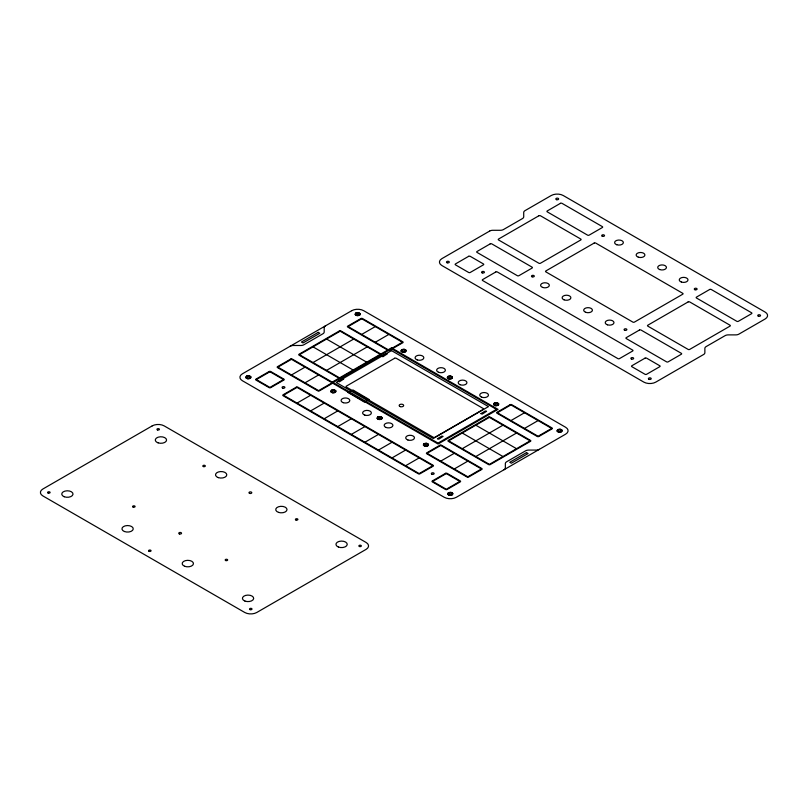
<?xml version="1.0" encoding="UTF-8"?>
<svg xmlns="http://www.w3.org/2000/svg" width="808" height="808" viewBox="0 0 808 808"><rect width="100%" height="100%" fill="white"/><g stroke="black" fill="none" stroke-linecap="round" stroke-linejoin="round"><path stroke-width="1.21" d="M291.476 374.973L305.04 367.135M313.019 362.529L353.722 339.037M361.701 334.421L375.266 326.594M305.04 382.8L318.604 374.973M326.584 370.367L367.286 346.864M375.266 342.259L388.84 334.421M297.061 403.081L310.625 395.243M310.625 410.908L324.19 403.081M324.19 418.746L337.764 410.908M337.764 426.574L351.329 418.746M351.329 434.411L364.893 426.574M364.893 442.239L378.457 434.411M378.457 450.076L392.031 442.239M392.031 457.914L405.596 450.076M405.596 465.741L419.16 457.914M440.714 461.136L454.278 453.298M462.257 448.692L502.96 425.2M510.939 420.584L524.513 412.757M454.278 468.963L467.842 461.136M475.831 456.53L516.524 433.027M524.513 428.422L538.077 420.584M326.584 339.037L367.286 362.529M475.831 425.2L516.524 448.692M313.019 346.864L353.722 370.367M462.257 433.027L502.96 456.53M290.153 346.248A4.515 2.606 0 0 1 293.344 345.481L300.778 345.481A4.515 2.606 0 0 0 303.97 344.723L322.867 333.805A4.515 2.606 0 0 0 324.19 331.967L324.19 327.674A4.515 2.606 0 0 1 325.513 325.826M504.03 469.731A4.515 2.606 0 0 0 505.354 467.893L505.354 463.6A4.515 2.606 0 0 1 506.677 461.752L525.584 450.844A4.515 2.606 0 0 1 528.775 450.076L536.209 450.076A4.515 2.606 0 0 0 539.401 449.309M338.108 381.396L339.461 381.81L343.774 379.002L342.441 378.73L338.118 381.356M381.608 356.288L382.962 356.702L387.264 353.894L385.941 353.611L381.608 356.247M437.471 438.764L438.825 439.178L443.127 436.37L441.804 436.088L437.492 438.694M480.962 413.646L482.315 414.07L486.628 411.262L485.295 410.979L480.972 413.615M348.177 392.557L364.428 402.101L369.236 399.566L353.025 390.011L348.187 392.516M246.531 376.215L245.854 377.669L247.703 378.73L250.217 378.336L250.894 376.881L249.056 375.821L246.531 376.215M355.874 313.09L355.197 314.544L357.035 315.605L359.56 315.211L360.227 313.767L358.388 312.696L355.874 313.09M331.533 390.264L330.856 391.718L332.694 392.779L335.209 392.395L335.886 390.941L334.047 389.88L331.533 390.264M401.758 349.723L401.081 351.167L402.929 352.238L405.444 351.844L406.121 350.389L404.273 349.329L401.758 349.723M377.821 416.989L377.144 418.443L378.982 419.504L381.497 419.12L382.174 417.665L380.336 416.595L377.821 416.989M448.046 376.437L447.369 377.892L449.218 378.962L451.733 378.568L452.409 377.114L450.561 376.053L448.046 376.437M424.099 443.713L423.432 445.168L425.271 446.228L427.786 445.844L428.462 444.39L426.624 443.319L424.099 443.713M448.44 492.789L447.773 494.233L449.612 495.304L452.126 494.91L452.803 493.456L450.965 492.395L448.44 492.789M494.334 403.162L493.658 404.616L495.506 405.687L498.021 405.293L498.698 403.838L496.849 402.778L494.334 403.162M557.783 429.664L557.106 431.119L558.944 432.179L561.469 431.785L562.146 430.331L560.298 429.27L557.783 429.664M152.207 425.887L42.875 489.012A8.464 4.888 0 0 0 42.875 495.92L244.784 612.494A8.464 4.888 0 0 0 256.752 612.494L366.095 549.369A8.464 4.888 0 0 0 366.095 542.461L164.175 425.887A8.464 4.888 0 0 0 152.207 425.887M351.722 310.696L242.39 373.821A8.464 4.888 0 0 0 242.39 380.73L444.299 497.304A8.464 4.888 0 0 0 456.278 497.304L565.61 434.179A8.464 4.888 0 0 0 565.61 427.27L363.701 310.696A8.464 4.888 0 0 0 351.722 310.696M489.668 231.058L441.905 258.631A8.464 4.888 0 0 0 441.905 265.539L643.825 382.113A8.464 4.888 0 0 0 655.793 382.113L703.546 354.54A4.515 2.606 0 0 0 704.869 352.702L704.869 348.41A4.515 2.606 0 0 1 706.192 346.561L725.099 335.653A4.515 2.606 0 0 1 728.291 334.886L735.724 334.886A4.515 2.606 0 0 0 738.916 334.118L765.125 318.988A8.464 4.888 0 0 0 765.125 312.08L563.216 195.506A8.464 4.888 0 0 0 551.248 195.506L525.028 210.636A4.515 2.606 0 0 0 523.715 212.484L523.715 216.776A4.515 2.606 0 0 1 522.392 218.614L503.485 229.533A4.515 2.606 0 0 1 500.293 230.29L492.86 230.29A4.515 2.606 0 0 0 489.668 231.058M318.211 332.351L301.445 342.026L303.04 342.946L319.806 333.27L318.211 332.351M269.125 371.518L255.954 379.124A1.131 0.657 0 0 0 255.954 380.043L269.125 387.638A1.131 0.657 0 0 0 270.72 387.638L283.891 380.043A1.131 0.657 0 0 0 283.891 379.124L270.72 371.518A1.131 0.657 0 0 0 269.125 371.518M290.678 359.075L277.508 366.68A1.131 0.657 0 0 0 277.508 367.6L317.807 390.87A1.131 0.657 0 0 0 319.402 390.87L332.573 383.265A1.131 0.657 0 0 0 332.573 382.346L292.274 359.075A1.131 0.657 0 0 0 290.678 359.075M339.36 330.967L299.051 354.237A1.131 0.657 0 0 0 299.051 355.156L339.36 378.427A1.131 0.657 0 0 0 340.956 378.427L381.255 355.156A1.131 0.657 0 0 0 381.255 354.237L340.956 330.967A1.131 0.657 0 0 0 339.36 330.967M360.903 318.534L347.733 326.129A1.131 0.657 0 0 0 347.733 327.048L388.042 350.319A1.131 0.657 0 0 0 389.638 350.319L402.798 342.723A1.131 0.657 0 0 0 402.798 341.794L362.499 318.534A1.131 0.657 0 0 0 360.903 318.534M468.64 256.328L455.48 263.933A1.131 0.657 0 0 0 455.48 264.852L468.64 272.458A1.131 0.657 0 0 0 470.236 272.458L483.406 264.852A1.131 0.657 0 0 0 483.406 263.933L470.236 256.328A1.131 0.657 0 0 0 468.64 256.328M490.193 243.885L477.023 251.49A1.131 0.657 0 0 0 477.023 252.409L517.322 275.68A1.131 0.657 0 0 0 518.918 275.68L532.088 268.074A1.131 0.657 0 0 0 532.088 267.155L491.789 243.885A1.131 0.657 0 0 0 490.193 243.885M538.875 215.776L498.566 239.047A1.131 0.657 0 0 0 498.566 239.966L538.875 263.236A1.131 0.657 0 0 0 540.471 263.236L580.77 239.966A1.131 0.657 0 0 0 580.77 239.047L540.471 215.776A1.131 0.657 0 0 0 538.875 215.776M560.419 203.343L547.258 210.939A1.131 0.657 0 0 0 547.258 211.858L587.557 235.128A1.131 0.657 0 0 0 589.153 235.128L602.324 227.533A1.131 0.657 0 0 0 602.324 226.604L562.014 203.343A1.131 0.657 0 0 0 560.419 203.343M269.923 371.751L256.358 379.578L269.923 387.416L283.487 379.578L269.923 371.751M291.476 359.308L277.901 367.135L318.604 390.638L332.169 382.8L291.476 359.308M340.158 331.199L299.455 354.702L340.158 378.195L380.861 354.702L340.158 331.199M361.701 318.756L348.137 326.594L388.84 350.086L402.404 342.259L361.701 318.756M296.263 387.184L283.093 394.789A1.131 0.657 0 0 0 283.093 395.708L418.362 473.801A1.131 0.657 0 0 0 419.958 473.801L433.128 466.206A1.131 0.657 0 0 0 433.128 465.277L297.859 387.184A1.131 0.657 0 0 0 296.263 387.184M495.779 271.993L482.608 279.598A1.131 0.657 0 0 0 482.608 280.517L617.888 358.611A1.131 0.657 0 0 0 619.484 358.611L632.644 351.015A1.131 0.657 0 0 0 632.644 350.086L497.375 271.993A1.131 0.657 0 0 0 495.779 271.993M297.061 387.416L283.487 395.243L419.16 473.579L432.734 465.741L297.061 387.416M391.506 347.854L331.492 382.507L438.037 444.016L498.051 409.363L391.506 347.854M391.506 348.773L333.088 382.507L438.037 443.097L496.455 409.363L391.506 348.773M391.506 350.621L336.279 382.507L433.25 438.491L488.476 406.606L391.506 350.621M394.627 358.267L346.339 386.143A1.131 0.657 0 0 0 346.339 387.062L433.33 437.29A1.131 0.657 0 0 0 434.926 437.29L483.204 409.414A1.131 0.657 0 0 0 483.204 408.495L396.223 358.267A1.131 0.657 0 0 0 394.627 358.267M594.143 243.077L545.855 270.953A1.131 0.657 0 0 0 545.855 271.872L632.846 322.099A1.131 0.657 0 0 0 634.442 322.099L682.73 294.223A1.131 0.657 0 0 0 682.73 293.304L595.738 243.077A1.131 0.657 0 0 0 594.143 243.077M439.916 445.238L426.745 452.844A1.131 0.657 0 0 0 426.745 453.763L467.044 477.033A1.131 0.657 0 0 0 468.64 477.033L481.81 469.428A1.131 0.657 0 0 0 481.81 468.509L441.511 445.238A1.131 0.657 0 0 0 439.916 445.238M488.598 417.13L448.288 440.4A1.131 0.657 0 0 0 448.288 441.32L488.598 464.59A1.131 0.657 0 0 0 490.193 464.59L530.492 441.32A1.131 0.657 0 0 0 530.492 440.4L490.193 417.13A1.131 0.657 0 0 0 488.598 417.13M510.141 404.687L496.971 412.292A1.131 0.657 0 0 0 496.971 413.211L537.28 436.482A1.131 0.657 0 0 0 538.875 436.482L552.046 428.876A1.131 0.657 0 0 0 552.046 427.957L511.737 404.687A1.131 0.657 0 0 0 510.141 404.687M639.431 330.048L626.261 337.653A1.131 0.657 0 0 0 626.261 338.572L666.57 361.843A1.131 0.657 0 0 0 668.165 361.843L681.326 354.237A1.131 0.657 0 0 0 681.326 353.318L641.027 330.048A1.131 0.657 0 0 0 639.431 330.048M688.113 301.94L647.814 325.21A1.131 0.657 0 0 0 647.814 326.129L688.113 349.399A1.131 0.657 0 0 0 689.709 349.399L730.008 326.129A1.131 0.657 0 0 0 730.008 325.21L689.709 301.94A1.131 0.657 0 0 0 688.113 301.94M709.656 289.496L696.496 297.102A1.131 0.657 0 0 0 696.496 298.021L736.795 321.291A1.131 0.657 0 0 0 738.391 321.291L751.561 313.686A1.131 0.657 0 0 0 751.561 312.767L711.252 289.496A1.131 0.657 0 0 0 709.656 289.496M440.714 445.471L427.139 453.298L467.842 476.801L481.416 468.963L440.714 445.471M489.396 417.362L448.692 440.865L489.396 464.358L530.099 440.865L489.396 417.362M510.939 404.919L497.375 412.757L538.077 436.249L551.642 428.422L510.939 404.919M445.501 473.347L432.331 480.952A1.131 0.657 0 0 0 432.331 481.871L445.501 489.466A1.131 0.657 0 0 0 447.097 489.466L460.267 481.871A1.131 0.657 0 0 0 460.267 480.952L447.097 473.347A1.131 0.657 0 0 0 445.501 473.347M645.016 358.156L631.846 365.761A1.131 0.657 0 0 0 631.846 366.68L645.016 374.286A1.131 0.657 0 0 0 646.612 374.286L659.783 366.68A1.131 0.657 0 0 0 659.783 365.761L646.612 358.156A1.131 0.657 0 0 0 645.016 358.156M446.299 473.579L432.734 481.406L446.299 489.244L459.863 481.406L446.299 473.579M526.503 452.611L509.747 462.287L511.343 463.206L528.099 453.53L526.503 452.611M133.158 507.111A1.242 0.717 0 0 0 135.088 506.576A1.242 0.717 0 0 0 133.31 505.879A1.242 0.717 0 0 0 133.158 507.111M157.499 429.937A1.242 0.717 0 0 0 159.428 429.391A1.242 0.717 0 0 0 157.651 428.695A1.242 0.717 0 0 0 157.499 429.937M48.167 493.062A1.242 0.717 0 0 0 50.096 492.516A1.242 0.717 0 0 0 48.318 491.82A1.242 0.717 0 0 0 48.167 493.062M225.735 560.56A1.242 0.717 0 0 0 227.664 560.015A1.242 0.717 0 0 0 225.887 559.328A1.242 0.717 0 0 0 225.735 560.56M250.076 609.636A1.242 0.717 0 0 0 252.005 609.091A1.242 0.717 0 0 0 250.227 608.394A1.242 0.717 0 0 0 250.076 609.636M359.489 546.531A1.242 0.717 0 0 0 361.348 545.915A1.242 0.717 0 0 0 359.489 545.289A1.242 0.717 0 0 0 359.489 546.531M203.384 466.57A1.242 0.717 0 0 0 205.323 466.024A1.242 0.717 0 0 0 203.545 465.327A1.242 0.717 0 0 0 203.384 466.57M295.96 520.019A1.242 0.717 0 0 0 297.899 519.473A1.242 0.717 0 0 0 296.122 518.776A1.242 0.717 0 0 0 295.96 520.019M149.116 551.349A1.242 0.717 0 0 0 151.056 550.803A1.242 0.717 0 0 0 149.268 550.107A1.242 0.717 0 0 0 149.116 551.349M64.216 496.738A5.646 3.262 0 0 0 73.003 494.274A5.646 3.262 0 0 0 64.913 491.113A5.646 3.262 0 0 0 64.216 496.738M244.885 601.041A5.646 3.262 0 0 0 253.672 598.577A5.646 3.262 0 0 0 245.582 595.415A5.646 3.262 0 0 0 244.885 601.041M184.658 566.277A5.646 3.262 0 0 0 193.445 563.812A5.646 3.262 0 0 0 185.355 560.651A5.646 3.262 0 0 0 184.658 566.277M124.432 531.513A5.646 3.262 0 0 0 133.229 529.038A5.646 3.262 0 0 0 125.129 525.877A5.646 3.262 0 0 0 124.432 531.513M158.095 442.855A5.646 3.262 0 0 0 166.569 440.037A5.646 3.262 0 0 0 158.095 437.209A5.646 3.262 0 0 0 158.095 442.855M338.421 547.036A5.646 3.262 0 0 0 347.218 544.572A5.646 3.262 0 0 0 339.118 541.41A5.646 3.262 0 0 0 338.421 547.036M278.548 512.393A5.646 3.262 0 0 0 287.012 509.575A5.646 3.262 0 0 0 278.548 506.747A5.646 3.262 0 0 0 278.548 512.393M218.322 477.629A5.646 3.262 0 0 0 226.785 474.801A5.646 3.262 0 0 0 218.322 471.983A5.646 3.262 0 0 0 218.322 477.629M179.437 533.947A1.414 0.818 0 0 0 181.548 533.24A1.414 0.818 0 0 0 179.437 532.543A1.414 0.818 0 0 0 179.437 533.947M249.581 493.375A1.414 0.818 0 0 0 251.783 492.759A1.414 0.818 0 0 0 249.753 491.961A1.414 0.818 0 0 0 249.581 493.375M607.414 324.806A4.373 2.525 0 0 0 613.979 322.614A4.373 2.525 0 0 0 607.414 320.433A4.373 2.525 0 0 0 607.414 324.806M585.608 312.272A4.373 2.525 0 0 0 592.415 310.353A4.373 2.525 0 0 0 586.143 307.909A4.373 2.525 0 0 0 585.608 312.272M564.055 299.829A4.373 2.525 0 0 0 570.872 297.92A4.373 2.525 0 0 0 564.6 295.465A4.373 2.525 0 0 0 564.055 299.829M542.511 287.385A4.373 2.525 0 0 0 549.319 285.476A4.373 2.525 0 0 0 543.047 283.022A4.373 2.525 0 0 0 542.511 287.385M681.437 282.073A4.373 2.525 0 0 0 688.002 279.881A4.373 2.525 0 0 0 681.437 277.7A4.373 2.525 0 0 0 681.437 282.073M659.621 269.529A4.373 2.525 0 0 0 666.438 267.62A4.373 2.525 0 0 0 660.166 265.175A4.373 2.525 0 0 0 659.621 269.529M638.34 257.186A4.373 2.525 0 0 0 644.905 255.005A4.373 2.525 0 0 0 638.34 252.813A4.373 2.525 0 0 0 638.34 257.186M616.797 244.743A4.373 2.525 0 0 0 623.352 242.562A4.373 2.525 0 0 0 616.797 240.37A4.373 2.525 0 0 0 616.797 244.743M407.899 439.996A4.373 2.525 0 0 0 414.464 437.805A4.373 2.525 0 0 0 407.899 435.623A4.373 2.525 0 0 0 407.899 439.996M386.083 427.462A4.373 2.525 0 0 0 392.9 425.543A4.373 2.525 0 0 0 386.628 423.099A4.373 2.525 0 0 0 386.083 427.462M364.802 415.11A4.373 2.525 0 0 0 371.367 412.928A4.373 2.525 0 0 0 364.802 410.737A4.373 2.525 0 0 0 364.802 415.11M343.259 402.677A4.373 2.525 0 0 0 349.814 400.485A4.373 2.525 0 0 0 343.259 398.304A4.373 2.525 0 0 0 343.259 402.677M481.659 397.162A4.373 2.525 0 0 0 488.466 395.253A4.373 2.525 0 0 0 482.194 392.799A4.373 2.525 0 0 0 481.659 397.162M460.106 384.719A4.373 2.525 0 0 0 466.923 382.81A4.373 2.525 0 0 0 460.651 380.366A4.373 2.525 0 0 0 460.106 384.719M438.562 372.286A4.373 2.525 0 0 0 445.37 370.367A4.373 2.525 0 0 0 439.098 367.923A4.373 2.525 0 0 0 438.562 372.286M417.271 359.934A4.373 2.525 0 0 0 423.836 357.752A4.373 2.525 0 0 0 417.271 355.56A4.373 2.525 0 0 0 417.271 359.934M400.273 406.626A2.252 1.303 0 0 0 403.667 405.495A2.252 1.303 0 0 0 400.273 404.374A2.252 1.303 0 0 0 400.273 406.626M624.756 330.29A1.414 0.818 0 0 0 626.877 329.583A1.414 0.818 0 0 0 624.756 328.886A1.414 0.818 0 0 0 624.756 330.29M532.098 276.811A1.414 0.818 0 0 0 534.3 276.195A1.414 0.818 0 0 0 532.27 275.407A1.414 0.818 0 0 0 532.098 276.811M602.324 236.269A1.414 0.818 0 0 0 604.525 235.653A1.414 0.818 0 0 0 602.505 234.855A1.414 0.818 0 0 0 602.324 236.269M694.991 289.749A1.414 0.818 0 0 0 697.102 289.042A1.414 0.818 0 0 0 694.991 288.335A1.414 0.818 0 0 0 694.991 289.749M631.543 359.085A1.414 0.818 0 0 0 633.654 358.388A1.414 0.818 0 0 0 631.543 357.681A1.414 0.818 0 0 0 631.543 359.085M482.214 272.892A1.414 0.818 0 0 0 484.416 272.276A1.414 0.818 0 0 0 482.396 271.488A1.414 0.818 0 0 0 482.214 272.892M447.188 262.792A1.414 0.818 0 0 0 449.309 262.085A1.414 0.818 0 0 0 447.188 261.378A1.414 0.818 0 0 0 447.188 262.792M649.097 379.366A1.414 0.818 0 0 0 651.218 378.659A1.414 0.818 0 0 0 649.097 377.952A1.414 0.818 0 0 0 649.097 379.366M556.52 199.667A1.414 0.818 0 0 0 558.641 198.96A1.414 0.818 0 0 0 556.52 198.253A1.414 0.818 0 0 0 556.52 199.667M758.439 316.241A1.414 0.818 0 0 0 760.55 315.534A1.414 0.818 0 0 0 758.439 314.827A1.414 0.818 0 0 0 758.439 316.241M425.159 445.45A1.414 0.818 0 0 0 427.351 444.834A1.414 0.818 0 0 0 425.331 444.046A1.414 0.818 0 0 0 425.159 445.45M332.664 392.031A1.414 0.818 0 0 0 334.785 391.325A1.414 0.818 0 0 0 332.664 390.628A1.414 0.818 0 0 0 332.664 392.031M402.808 351.46A1.414 0.818 0 0 0 405.01 350.844A1.414 0.818 0 0 0 402.98 350.046A1.414 0.818 0 0 0 402.808 351.46M495.476 404.939A1.414 0.818 0 0 0 497.587 404.232A1.414 0.818 0 0 0 495.476 403.525A1.414 0.818 0 0 0 495.476 404.939M432.028 474.276A1.414 0.818 0 0 0 434.138 473.579A1.414 0.818 0 0 0 432.028 472.872A1.414 0.818 0 0 0 432.028 474.276M282.79 388.123A1.414 0.818 0 0 0 284.901 387.416A1.414 0.818 0 0 0 282.79 386.709A1.414 0.818 0 0 0 282.79 388.123M247.672 377.982A1.414 0.818 0 0 0 249.783 377.275A1.414 0.818 0 0 0 247.672 376.568A1.414 0.818 0 0 0 247.672 377.982M449.5 494.526A1.414 0.818 0 0 0 451.692 493.91A1.414 0.818 0 0 0 449.672 493.112A1.414 0.818 0 0 0 449.5 494.526M356.924 314.827A1.414 0.818 0 0 0 359.116 314.211A1.414 0.818 0 0 0 357.096 313.423A1.414 0.818 0 0 0 356.924 314.827M558.914 431.432A1.414 0.818 0 0 0 561.035 430.725A1.414 0.818 0 0 0 558.914 430.018A1.414 0.818 0 0 0 558.914 431.432M558.358 431.997A2.535 1.464 0 0 0 562.166 430.725A2.535 1.464 0 0 0 558.358 429.452A2.535 1.464 0 0 0 558.358 431.997M449.016 495.122A2.535 1.464 0 0 0 452.823 493.85A2.535 1.464 0 0 0 449.016 492.577A2.535 1.464 0 0 0 449.016 495.122M424.675 446.046A2.535 1.464 0 0 0 428.482 444.774A2.535 1.464 0 0 0 424.675 443.511A2.535 1.464 0 0 0 424.675 446.046M494.91 405.505A2.535 1.464 0 0 0 498.718 404.232A2.535 1.464 0 0 0 494.91 402.96A2.535 1.464 0 0 0 494.91 405.505M402.334 352.056A2.535 1.464 0 0 0 406.141 350.783A2.535 1.464 0 0 0 402.334 349.511A2.535 1.464 0 0 0 402.334 352.056M332.098 392.597A2.535 1.464 0 0 0 335.906 391.325A2.535 1.464 0 0 0 332.098 390.062A2.535 1.464 0 0 0 332.098 392.597M247.107 378.548A2.535 1.464 0 0 0 250.914 377.275A2.535 1.464 0 0 0 247.107 376.003A2.535 1.464 0 0 0 247.107 378.548M356.439 315.423A2.535 1.464 0 0 0 360.247 314.15A2.535 1.464 0 0 0 356.439 312.878A2.535 1.464 0 0 0 356.439 315.423M378.952 418.756A1.414 0.818 0 0 0 381.073 418.049A1.414 0.818 0 0 0 378.952 417.352A1.414 0.818 0 0 0 378.952 418.756M449.096 378.184A1.414 0.818 0 0 0 451.298 377.568A1.414 0.818 0 0 0 449.268 376.77A1.414 0.818 0 0 0 449.096 378.184M378.386 419.322A2.535 1.464 0 0 0 382.194 418.049A2.535 1.464 0 0 0 378.386 416.787A2.535 1.464 0 0 0 378.386 419.322M448.622 378.78A2.535 1.464 0 0 0 452.43 377.508A2.535 1.464 0 0 0 448.622 376.235A2.535 1.464 0 0 0 448.622 378.78"/></g></svg>
